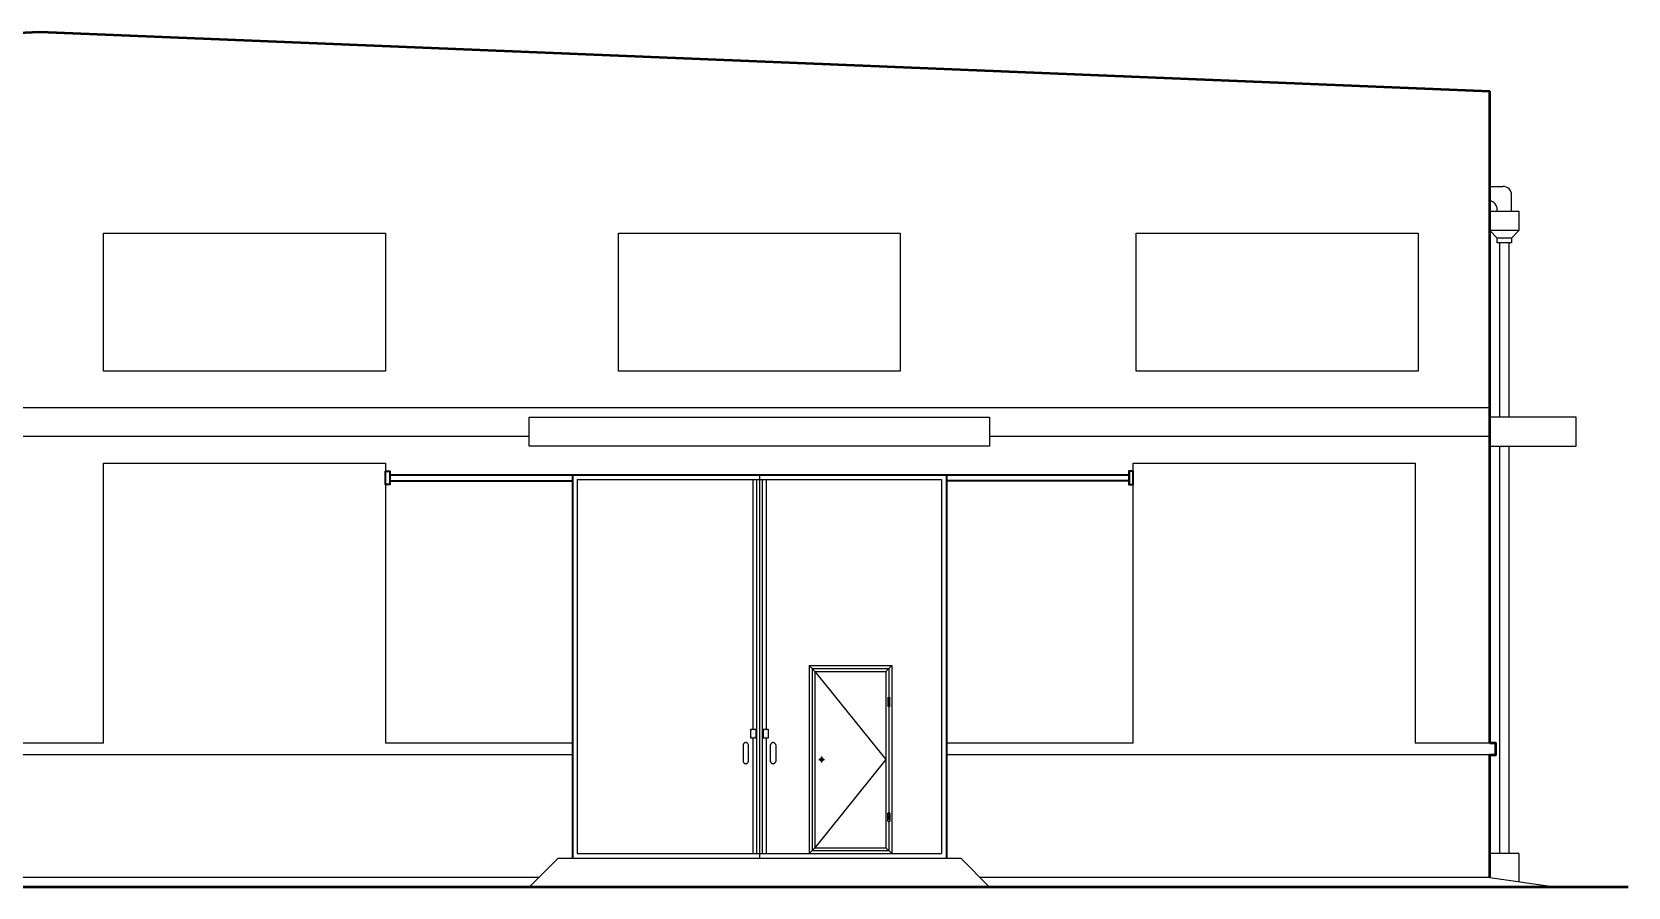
# Model space of a CAD drawing. Extents: x 3335981 to 3441081, y -1359715 to -1003315.
# Drawn here: x 3365139 to 3381786, y -1329128 to -1320208 of the extents above; entities that cross this region are included whole.
import ezdxf

# ---------------------------------------------------------------- set-up
doc = ezdxf.new("R2010")
doc.units = 0
doc.header["$LTSCALE"] = 1000
doc.header["$MEASUREMENT"] = 0
doc.layers.get('0').update_dxf_attribs({"color": 2})
for name, color, linetype in [('10102', 7, 'Continuous'), ('墙线__粗线', 7, 'Continuous'), ('尺寸线及数字', 253, 'Continuous'), ('方向箭头', 7, 'Continuous'), ('钢筋', 1, 'Continuous')]:
    doc.layers.add(name, color=color, linetype=linetype)

msp = doc.modelspace()

# ---------------------------------------------------------------- linework, layer by layer
at = {"linetype": 'ByBlock', "lineweight": 50, "ltscale": 0.01}
for p, q in [((3350106, -1320828), (3365226, -1320208)), ((3365226, -1320208), (3380346, -1320828)), ((3380346, -1327628), (3380346, -1320828)), ((3380346, -1329028), (3380346, -1327748)), ((3381786, -1329128), (3348906, -1329128))]:
    msp.add_line(p, q, dxfattribs=at)
at = {"linetype": 'ByBlock', "ltscale": 0.01}
for p, q in [((3380346, -1321819), (3380481, -1321819)), ((3380571, -1322078), (3380571, -1321909)), ((3380421, -1322078), (3380421, -1322059)), ((3380346, -1324128), (3350106, -1324128)), ((3370326, -1324428), (3360126, -1324428)), ((3380346, -1324428), (3375126, -1324428)), ((3365886, -1327628), (3364566, -1327628)), ((3370776, -1327628), (3368826, -1327628)), ((3376626, -1327628), (3374676, -1327628)), ((3380346, -1327628), (3379566, -1327628)), ((3380406, -1327628), (3380406, -1327748)), ((3370776, -1327748), (3359676, -1327748)), ((3380346, -1327748), (3374676, -1327748)), ((3370426, -1329028), (3360026, -1329028)), ((3380346, -1329028), (3375026, -1329028)), ((3380346, -1329028), (3381046, -1329128))]:
    msp.add_line(p, q, dxfattribs=at)
for p, q in [((3380346, -1322078), (3380646, -1322078)), ((3380646, -1322078), (3380646, -1322278)), ((3380646, -1322278), (3380346, -1322278)), ((3380421, -1322358), (3380346, -1322278)), ((3380646, -1322278), (3380571, -1322358)), ((3380571, -1322358), (3380421, -1322358)), ((3380421, -1322408), (3380421, -1322358)), ((3380571, -1322408), (3380421, -1322408)), ((3380446, -1322408), (3380446, -1324228)), ((3380546, -1324228), (3380546, -1322408)), ((3380571, -1322358), (3380571, -1322408)), ((3380446, -1324528), (3380446, -1328778)), ((3380546, -1328778), (3380546, -1324528)), ((3370826, -1324878), (3374626, -1324878)), ((3373306, -1326878), (3374046, -1327798)), ((3374046, -1327798), (3373306, -1328718)), ((3370826, -1328778), (3374626, -1328778)), ((3380646, -1328778), (3380346, -1328778)), ((3380646, -1328778), (3380646, -1329071))]:
    msp.add_line(p, q)
for points in [[(3365886, -1322308), (3368826, -1322308), (3368826, -1323748), (3365886, -1323748)], [(3371256, -1322308), (3374196, -1322308), (3374196, -1323748), (3371256, -1323748)], [(3376656, -1322308), (3379596, -1322308), (3379596, -1323748), (3376656, -1323748)], [(3375126, -1324528), (3370326, -1324528), (3370326, -1324228), (3375126, -1324228)]]:
    msp.add_lwpolyline(points, close=True, dxfattribs=at)
for points in [[(3380346, -1324528), (3381246, -1324528), (3381246, -1324228), (3380346, -1324228)], [(3365886, -1327628), (3365886, -1324708), (3368826, -1324708), (3368826, -1327628)], [(3376626, -1327628), (3376626, -1324708), (3379566, -1324708), (3379566, -1327628)]]:
    msp.add_lwpolyline(points, dxfattribs=at)
at = {"linetype": 'ByBlock', "lineweight": 50, "ltscale": 0.01}
msp.add_lwpolyline([(3380346, -1327748), (3380406, -1327748), (3380406, -1327628), (3380346, -1327628)], dxfattribs=at)
at = {"linetype": 'ByBlock', "ltscale": 0.01}
for centre, end in [((3380331, -1322059), 80.4059), ((3380481, -1321909), 90)]:
    msp.add_arc(centre, 90, 360, end, dxfattribs=at)
at = {"layer": '10102'}
for p, q in [((3374085, -1327183), (3374067, -1327165)), ((3374085, -1327202), (3374067, -1327184)), ((3374085, -1327221), (3374068, -1327203)), ((3374085, -1327239), (3374068, -1327222)), ((3374085, -1327164), (3374072, -1327150)), ((3374085, -1328395), (3374067, -1328413)), ((3374085, -1328414), (3374067, -1328432)), ((3374085, -1328357), (3374068, -1328375)), ((3374085, -1328376), (3374068, -1328394)), ((3374085, -1328433), (3374072, -1328447))]:
    msp.add_line(p, q, dxfattribs=at)
at = {"layer": '墙线__粗线', "lineweight": 35}
for p, q in [((3368870, -1324828), (3376582, -1324828)), ((3368870, -1324890), (3370776, -1324890)), ((3370776, -1324828), (3370776, -1328828)), ((3374676, -1324828), (3374676, -1328828)), ((3376582, -1324890), (3374676, -1324890))]:
    msp.add_line(p, q, dxfattribs=at)
at = {"layer": '墙线__粗线'}
for p, q in [((3370826, -1324878), (3370826, -1328778)), ((3372656, -1324878), (3372656, -1327482)), ((3372696, -1324878), (3372696, -1328778)), ((3372726, -1324828), (3372726, -1328828)), ((3372756, -1324878), (3372756, -1328778)), ((3372796, -1324878), (3372796, -1327482)), ((3374626, -1324878), (3374626, -1328778)), ((3373246, -1326818), (3373246, -1328778)), ((3373246, -1326818), (3374106, -1326818)), ((3373306, -1326878), (3373246, -1326818)), ((3373276, -1326848), (3373276, -1328748)), ((3373276, -1326848), (3374076, -1326848)), ((3373306, -1326878), (3373306, -1328718)), ((3373306, -1326878), (3374046, -1326878)), ((3374046, -1326878), (3374106, -1326818)), ((3374046, -1326878), (3374046, -1328718)), ((3374076, -1326848), (3374076, -1327149)), ((3374106, -1326818), (3374106, -1328778)), ((3374076, -1327246), (3374076, -1328350)), ((3372656, -1327575), (3372656, -1328778)), ((3372796, -1327575), (3372796, -1328778)), ((3373345, -1327798), (3373405, -1327798)), ((3373375, -1327768), (3373375, -1327828)), ((3374076, -1328448), (3374076, -1328748)), ((3373246, -1328778), (3373306, -1328718)), ((3373246, -1328778), (3374106, -1328778)), ((3373276, -1328748), (3374076, -1328748)), ((3373306, -1328718), (3374046, -1328718)), ((3374106, -1328778), (3374046, -1328718)), ((3370626, -1328828), (3370326, -1329128)), ((3370626, -1328828), (3374826, -1328828)), ((3374826, -1328828), (3375126, -1329128))]:
    msp.add_line(p, q, dxfattribs=at)
at = {"layer": '墙线__粗线', "lineweight": 35}
for points in [[(3368826, -1324790), (3368870, -1324790), (3368870, -1324928), (3368826, -1324928)], [(3376625, -1324790), (3376581, -1324790), (3376581, -1324928), (3376625, -1324928)], [(3376626, -1324790), (3376582, -1324790), (3376582, -1324928), (3376626, -1324928)]]:
    msp.add_lwpolyline(points, close=True, dxfattribs=at)
at = {"layer": '墙线__粗线'}
msp.add_circle((3373375, -1327798), 18.4, dxfattribs=at)
at = {"layer": '尺寸线及数字', "color": 7}
for p, q in [((3374067, -1327157), (3374067, -1327238)), ((3374085, -1327157), (3374085, -1327157)), ((3374085, -1327238), (3374085, -1327157)), ((3372556, -1327646), (3372556, -1327817)), ((3372612, -1327817), (3372612, -1327646)), ((3372841, -1327817), (3372841, -1327646)), ((3372897, -1327646), (3372897, -1327817)), ((3372556, -1327817), (3372556, -1327817)), ((3372897, -1327817), (3372897, -1327817)), ((3374067, -1328440), (3374067, -1328358)), ((3374085, -1328358), (3374085, -1328440)), ((3374085, -1328440), (3374085, -1328440))]:
    msp.add_line(p, q, dxfattribs=at)
at = {"layer": '方向箭头'}
for p, q in [((3372636, -1327482), (3372696, -1327482)), ((3372689, -1327482), (3372689, -1327575)), ((3372764, -1327482), (3372764, -1327575))]:
    msp.add_line(p, q, dxfattribs=at)
for points in [[(3374067, -1327157), (3374068, -1327156), (3374068, -1327155), (3374069, -1327154), (3374069, -1327153), (3374070, -1327152), (3374070, -1327151), (3374071, -1327151), (3374072, -1327150), (3374073, -1327149), (3374074, -1327149), (3374074, -1327149), (3374075, -1327149), (3374076, -1327149), (3374077, -1327149), (3374078, -1327149), (3374079, -1327149), (3374080, -1327149), (3374081, -1327150), (3374082, -1327151), (3374082, -1327151), (3374083, -1327152), (3374084, -1327153), (3374084, -1327154), (3374085, -1327155), (3374085, -1327156), (3374085, -1327157), (3374085, -1327157)], [(3374085, -1327238), (3374085, -1327239), (3374085, -1327240), (3374084, -1327241), (3374084, -1327242), (3374083, -1327243), (3374082, -1327244), (3374082, -1327245), (3374081, -1327245), (3374080, -1327246), (3374079, -1327246), (3374078, -1327246), (3374077, -1327246), (3374076, -1327246), (3374075, -1327246), (3374074, -1327246), (3374074, -1327246), (3374073, -1327246), (3374072, -1327245), (3374071, -1327245), (3374070, -1327244), (3374070, -1327243), (3374069, -1327242), (3374069, -1327241), (3374068, -1327240), (3374068, -1327239), (3374067, -1327238), (3374067, -1327238)], [(3372612, -1327646), (3372611, -1327643), (3372610, -1327639), (3372608, -1327636), (3372607, -1327634), (3372605, -1327631), (3372603, -1327629), (3372600, -1327627), (3372598, -1327625), (3372595, -1327623), (3372593, -1327622), (3372590, -1327621), (3372587, -1327621), (3372584, -1327621), (3372581, -1327621), (3372578, -1327621), (3372576, -1327622), (3372573, -1327623), (3372570, -1327625), (3372568, -1327627), (3372566, -1327629), (3372563, -1327631), (3372562, -1327634), (3372560, -1327636), (3372558, -1327639), (3372557, -1327643), (3372556, -1327646), (3372556, -1327646)], [(3372696, -1327575), (3372636, -1327575), (3372636, -1327482)], [(3372756, -1327482), (3372816, -1327482), (3372816, -1327575), (3372756, -1327575)], [(3372897, -1327646), (3372896, -1327643), (3372894, -1327639), (3372893, -1327636), (3372891, -1327634), (3372889, -1327631), (3372887, -1327629), (3372885, -1327627), (3372882, -1327625), (3372880, -1327623), (3372877, -1327622), (3372874, -1327621), (3372871, -1327621), (3372869, -1327621), (3372866, -1327621), (3372863, -1327621), (3372860, -1327622), (3372857, -1327623), (3372855, -1327625), (3372852, -1327627), (3372850, -1327629), (3372848, -1327631), (3372846, -1327634), (3372844, -1327636), (3372843, -1327639), (3372842, -1327643), (3372841, -1327646), (3372841, -1327646)], [(3372556, -1327817), (3372557, -1327820), (3372558, -1327823), (3372560, -1327826), (3372562, -1327829), (3372563, -1327832), (3372566, -1327834), (3372568, -1327836), (3372570, -1327838), (3372573, -1327839), (3372576, -1327840), (3372578, -1327841), (3372581, -1327842), (3372584, -1327842), (3372587, -1327842), (3372590, -1327841), (3372593, -1327840), (3372595, -1327839), (3372598, -1327838), (3372600, -1327836), (3372603, -1327834), (3372605, -1327832), (3372607, -1327829), (3372608, -1327826), (3372610, -1327823), (3372611, -1327820), (3372612, -1327817), (3372612, -1327817)], [(3372841, -1327817), (3372842, -1327820), (3372843, -1327823), (3372844, -1327826), (3372846, -1327829), (3372848, -1327832), (3372850, -1327834), (3372852, -1327836), (3372855, -1327838), (3372857, -1327839), (3372860, -1327840), (3372863, -1327841), (3372866, -1327842), (3372869, -1327842), (3372871, -1327842), (3372874, -1327841), (3372877, -1327840), (3372880, -1327839), (3372882, -1327838), (3372885, -1327836), (3372887, -1327834), (3372889, -1327832), (3372891, -1327829), (3372893, -1327826), (3372894, -1327823), (3372896, -1327820), (3372897, -1327817), (3372897, -1327817)], [(3374085, -1328358), (3374085, -1328357), (3374085, -1328356), (3374084, -1328355), (3374084, -1328354), (3374083, -1328354), (3374082, -1328353), (3374082, -1328352), (3374081, -1328352), (3374080, -1328351), (3374079, -1328351), (3374078, -1328350), (3374077, -1328350), (3374076, -1328350), (3374075, -1328350), (3374074, -1328350), (3374074, -1328351), (3374073, -1328351), (3374072, -1328352), (3374071, -1328352), (3374070, -1328353), (3374070, -1328354), (3374069, -1328354), (3374069, -1328355), (3374068, -1328356), (3374068, -1328357), (3374067, -1328358), (3374067, -1328358)], [(3374067, -1328440), (3374068, -1328441), (3374068, -1328442), (3374069, -1328443), (3374069, -1328444), (3374070, -1328445), (3374070, -1328445), (3374071, -1328446), (3374072, -1328447), (3374073, -1328447), (3374074, -1328448), (3374074, -1328448), (3374075, -1328448), (3374076, -1328448), (3374077, -1328448), (3374078, -1328448), (3374079, -1328448), (3374080, -1328447), (3374081, -1328447), (3374082, -1328446), (3374082, -1328445), (3374083, -1328445), (3374084, -1328444), (3374084, -1328443), (3374085, -1328442), (3374085, -1328441), (3374085, -1328440), (3374085, -1328440)]]:
    msp.add_lwpolyline(points, dxfattribs=at)
at = {"layer": '钢筋', "const_width": 2.5}
for points in [[(3372650, -1327497, 1), (3372647, -1327497, 1), (3372650, -1327497, 1)], [(3372650, -1327560, 1), (3372647, -1327560, 1), (3372650, -1327560, 1)], [(3372664, -1327530, 1), (3372661, -1327530, 1), (3372664, -1327530, 1)], [(3372679, -1327497, 1), (3372676, -1327497, 1), (3372679, -1327497, 1)], [(3372679, -1327560, 1), (3372676, -1327560, 1), (3372679, -1327560, 1)], [(3372776, -1327497, 1), (3372774, -1327497, 1), (3372776, -1327497, 1)], [(3372776, -1327560, 1), (3372774, -1327560, 1), (3372776, -1327560, 1)], [(3372791, -1327530, 1), (3372789, -1327530, 1), (3372791, -1327530, 1)], [(3372805, -1327497, 1), (3372803, -1327497, 1), (3372805, -1327497, 1)], [(3372805, -1327560, 1), (3372803, -1327560, 1), (3372805, -1327560, 1)]]:
    msp.add_lwpolyline(points, format="xyb", dxfattribs=at)

doc.saveas('drawing.dxf')
